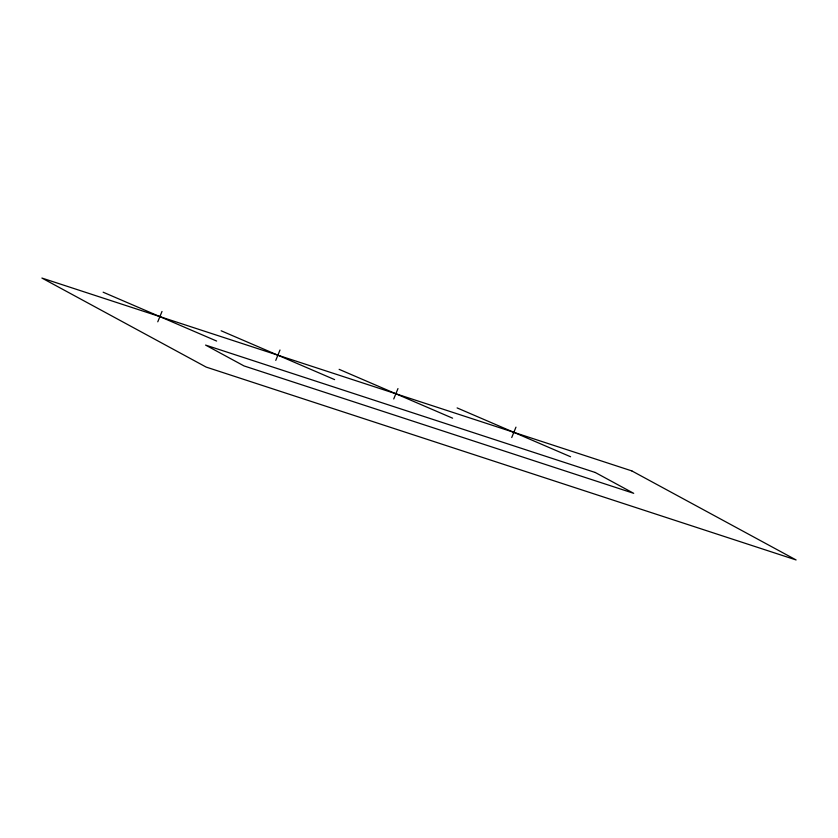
<?xml version="1.0" encoding="UTF-8"?>
<svg xmlns="http://www.w3.org/2000/svg" width="838" height="838" viewBox="0 0 838 838"><rect width="100%" height="100%" fill="white"/><g stroke="black" fill="none" stroke-linecap="round" stroke-linejoin="round"><path stroke-width="1.26" d="M157.774 321.802L162.006 311.443M275.765 360.382L279.997 350.012M393.745 398.951L397.977 388.581M511.735 437.52L515.967 427.15M457.119 407.917L570.594 456.762M339.128 369.338L452.604 418.193M221.138 330.769L334.613 379.614M103.147 292.2L216.623 341.045M631.842 470.914L41.9 278.048L206.158 367.086L796.1 559.952L631.842 470.914M595.252 472.485L205.572 345.088L244.026 365.934L633.706 493.331L595.252 472.485"/></g></svg>
